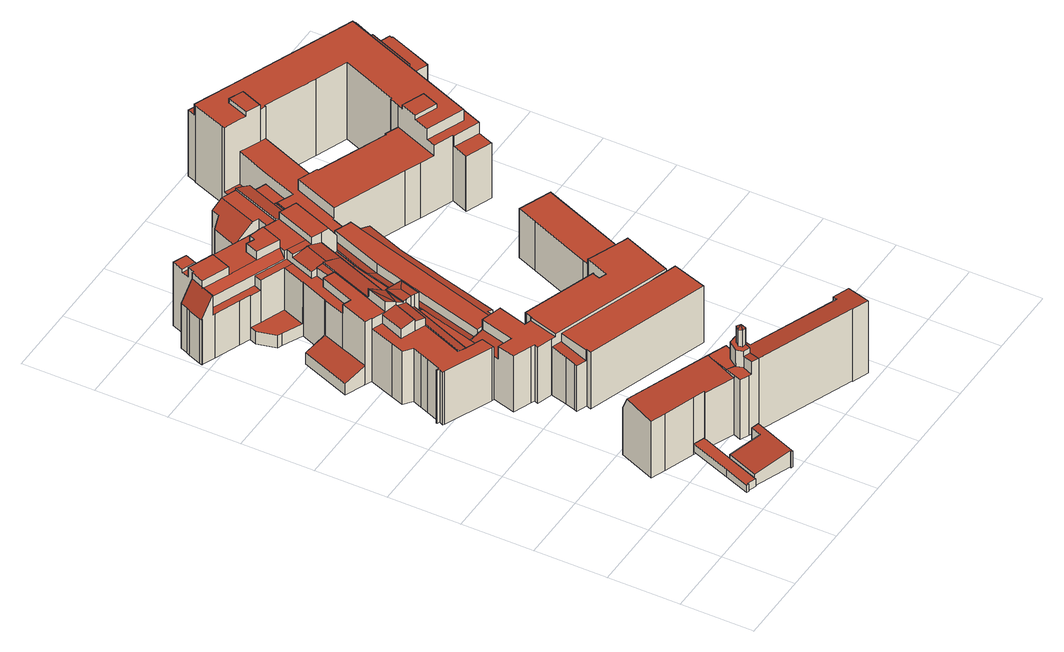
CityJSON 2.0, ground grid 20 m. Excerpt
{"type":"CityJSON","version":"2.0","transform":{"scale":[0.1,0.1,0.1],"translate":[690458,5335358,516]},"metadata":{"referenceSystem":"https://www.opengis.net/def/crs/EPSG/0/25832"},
"CityObjects":{
"building1":{"type":"Building","attributes":{"Gemeindeschluessel":"09162000","HoeheDach":"520.850","HoeheGrund":"518.583","Methode":"2000","NiedrigsteTraufeDesGebaeudes":"520.850","Geometrietyp2DReferenz":"3000","function":"31001_2000","roofType":"1000","measuredHeight":2.27},"geometry":[{"type":"MultiSurface","lod":"2","boundaries":[[[0,1,2,3]],[[4,5,6,7]],[[8,9,10,11]],[[10,12,2,1,6,5,13,14,15,11]],[[16,12,10,9]],[[3,2,12,16]],[[0,3,16,9,8,17,18,19,4,7]],[[8,11,15,17]],[[0,7,6,1]],[[4,19,13,5]],[[18,17,15,14]],[[18,14,13,19]]],"semantics":{"surfaces":[{"type":"WallSurface"},{"type":"RoofSurface"},{"type":"GroundSurface"}],"values":[0,0,0,1,0,0,2,0,0,0,0,0]}}]},
"building2":{"type":"Building","attributes":{"Gemeindeschluessel":"09162000","HoeheDach":"523.593","HoeheGrund":"518.477","Methode":"2000","NiedrigsteTraufeDesGebaeudes":"522.104","Geometrietyp2DReferenz":"3000","function":"31001_9998","roofType":"1000","measuredHeight":5.12,"storeysAboveGround":1},"geometry":[{"type":"MultiSurface","lod":"2","boundaries":[[[20,21,22,23]],[[24,25,26,27]],[[23,22,28,29]],[[24,27,30,31]],[[30,27,26,32,33,28,22,21,34]],[[35,33,32,36]],[[25,24,31,37,20,23,29,35,36]],[[37,31,30,34]],[[37,34,21,20]],[[25,36,32,26]],[[35,29,28,33]]],"semantics":{"surfaces":[{"type":"WallSurface"},{"type":"RoofSurface"},{"type":"GroundSurface"}],"values":[0,0,0,0,1,0,2,0,0,0,0]}}]},
"building3":{"type":"Building","attributes":{"Gemeindeschluessel":"09162000","HoeheDach":"547.300","HoeheGrund":"517.671","Methode":"2000","NiedrigsteTraufeDesGebaeudes":"532.264","Geometrietyp2DReferenz":"3000","function":"31001_9998","roofType":"3100","measuredHeight":29.63,"storeysAboveGround":4},"geometry":[{"type":"MultiSurface","lod":"2","boundaries":[[[38,39,40]],[[41,42,43,44]],[[45,46,47,48]],[[49,50,51,52]],[[53,54,55,56]],[[57,58,59,60]],[[48,47,61,62]],[[63,40,64,65]],[[66,67,68,69,61,47,46,70,71]],[[66,71,72,73,74]],[[75,43,39]],[[76,77,49,52,78,79,45,48,62,80,81,57,60]],[[52,51,72,78]],[[79,78,72,71,70]],[[82,38,40,63]],[[83,67,66]],[[81,80,69,68,84]],[[85,56,55,86]],[[74,73,87,88]],[[62,61,69,80]],[[89,90,91,92,82,63,65,41,44,93,94]],[[54,91,90,55]],[[49,77,53,56,85,50]],[[81,84,58,57]],[[95,94,93,96]],[[39,64,40]],[[43,42,39]],[[97,98,67,83]],[[76,60,59,98,97,99]],[[50,85,86,100,87,73,72,51]],[[89,94,95,88,87,100]],[[88,95,96,99,97,83,66,74]],[[65,64,42,41]],[[67,98,59,58,84,68]],[[101,75,39,38]],[[79,70,46,45]],[[77,76,99,96,93,44,43,75,101,92,91,54,53]],[[39,42,64]],[[86,55,90,89,100]],[[92,101,38,82]]],"semantics":{"surfaces":[{"type":"RoofSurface"},{"type":"WallSurface"},{"type":"GroundSurface"}],"values":[0,1,1,1,0,1,1,1,0,1,0,2,1,1,1,1,1,1,1,1,0,1,1,1,1,0,0,1,1,0,1,0,1,0,0,1,1,0,1,1]}}]},
"building4":{"type":"Building","attributes":{"Gemeindeschluessel":"09162000","HoeheDach":"539.424","HoeheGrund":"516.580","Methode":"2000","NiedrigsteTraufeDesGebaeudes":"519.980","Geometrietyp2DReferenz":"3000","function":"31001_9998","roofType":"1000","measuredHeight":22.84,"storeysAboveGround":6},"geometry":[{"type":"MultiSurface","lod":"2","boundaries":[[[102,103,104,105]],[[106,107,108,109]],[[110,111,112,113]],[[114,115,116,117]],[[118,119,120,121,122,123]],[[124,125,126,127,128,129,130,131]],[[132,133,134,135]],[[136,137,138,139]],[[140,141,142,143]],[[144,145,146,147]],[[148,149,150,151,152,153,154,155]],[[156,157,158,159,152,151]],[[160,161,162,163,164]],[[165,166,167,168]],[[169,107,106,170,171,137,136,172,173]],[[174,157,156,175,176,177,178,179,180,181,182,183,140,143,184,185,144,147,186,187,102,105,188,189,190,165,168,191,192,193,132,135,194,195,196,197,198,199,200,201,202,203,204,205,206,207,208,209,210,169,173,211]],[[212,213,214]],[[215,216,217,218,219,220]],[[221,222,223,224]],[[207,219,218,208]],[[225,226,227,228,229,230,213,212,231,232,233,234,235,236,146,145,237,238,142,141,239,240]],[[241,242,243,244]],[[164,163,245,246]],[[247,248,249,250,251]],[[135,134,252,194]],[[251,250,253,254]],[[255,256,257,131,130]],[[258,259,260]],[[261,262,263,264]],[[265,153,152,159]],[[266,267,268,269,270,271]],[[272,273,274,275,276,277,236,235]],[[278,279,280,281]],[[282,283,284,285]],[[286,287,288,289]],[[254,253,290,291]],[[120,292,251,254,291,160,164,246,293,294,295,121]],[[233,242,296,297,234]],[[118,298,299,300,301,119]],[[232,302,243,242,233]],[[191,303,304,192]],[[174,211,305,306,307,308,309,310]],[[311,110,113,312,216,215]],[[171,313,314,315,316,138,137]],[[317,318,319,320]],[[274,321,322]],[[323,324,325,326,315,314]],[[156,151,150,175]],[[327,328,329]],[[185,237,145,144]],[[231,330,302,232]],[[190,189,331,279,278,332]],[[154,221,214,155]],[[179,227,226,180]],[[333,334,329,321]],[[192,304,335,193]],[[196,336,337,197]],[[206,220,219,207]],[[124,131,321,329,328,338]],[[338,265,159,158,310,309,125,124]],[[187,186,339,340,341,342]],[[202,201,343,344,295,294]],[[257,322,321,131]],[[132,193,335,268,267,133]],[[128,258,260,345,129]],[[115,346,347,348]],[[270,349,247,251,292,271]],[[173,172,305,211]],[[224,223,350,244,351]],[[120,119,301,292]],[[201,200,352,283,282,343]],[[269,268,335,304,303,116,115,348]],[[183,239,141,140]],[[171,170,353,313]],[[184,238,237,185]],[[342,341,354,355,104,103]],[[155,214,213,230,148]],[[178,228,227,179]],[[180,226,225,181]],[[241,244,350,334,333,274,273]],[[320,356,357,358,317]],[[249,162,161,290,253,250]],[[359,360,361,112,111,245,163,248,362]],[[241,273,296,242]],[[260,259,363,288,287,357,364,255,345]],[[349,362,248,247]],[[188,105,104,355,365,366]],[[127,126,308,307]],[[341,340,262,261,354]],[[127,307,306,139,367,128]],[[347,346,280,368,369]],[[370,316,315,361,360,371]],[[259,372,363]],[[306,305,172,136,139]],[[272,297,296,273]],[[361,315,326,112]],[[323,314,313,353,109,108]],[[174,310,158,157]],[[109,353,170,106]],[[199,373,352,200]],[[333,321,274]],[[191,168,167,117,116,303]],[[177,229,228,178]],[[338,328,374,153,265]],[[287,358,357]],[[169,210,324,323,108,107]],[[113,112,326,325,312]],[[190,332,166,165]],[[281,280,346,115,114]],[[206,205,311,215,220]],[[126,125,309,308]],[[375,376,318,317,377]],[[222,374,328,327,223]],[[212,214,221,224,351,302,330]],[[166,332,278,281,114,117,167]],[[143,142,238,184]],[[276,319,318,376,263,262,340,339,277]],[[208,218,217,209]],[[212,330,231]],[[264,375,377,286,289,368,280,279,331,366,365,261]],[[234,297,272,235]],[[187,342,103,102]],[[300,299,378,266]],[[205,204,111,110,311]],[[204,203,293,246,245,111]],[[291,290,161,160]],[[177,176,149,148,230,229]],[[270,269,348,347,369,359,362,349]],[[350,223,327,329,334]],[[188,366,331,189]],[[195,379,336,196]],[[122,344,343,282,285,123]],[[181,225,240,182]],[[364,256,255]],[[182,240,239,183]],[[128,367,370,371,258]],[[264,263,376,375]],[[292,301,300,266,271]],[[274,322,275]],[[202,294,293,203]],[[266,378,337,336,379,252,134,133,267]],[[175,150,149,176]],[[122,121,295,344]],[[163,162,249,248]],[[283,352,373,284]],[[288,363,372,359,369,368,289]],[[354,261,365,355]],[[198,197,337,378,299,298]],[[153,374,222,221,154]],[[356,364,357]],[[199,198,298,118,123,285,284,373]],[[351,244,243,302]],[[258,371,360,359,372,259]],[[210,209,217,216,312,325,324]],[[377,317,358,287,286]],[[255,130,129,345]],[[194,252,379,195]],[[257,256,364,356,320,319,276,275,322]],[[316,370,367,139,138]],[[186,147,146,236,277,339]]],"semantics":{"surfaces":[{"type":"WallSurface"},{"type":"RoofSurface"},{"type":"GroundSurface"}],"values":[0,1,0,0,0,0,0,1,0,0,1,0,0,0,0,2,0,1,0,0,1,1,0,0,0,0,1,0,0,0,0,0,0,0,0,0,1,0,1,0,0,0,1,0,0,1,1,0,1,0,0,0,0,0,0,0,0,0,0,1,0,0,0,0,1,0,1,0,0,0,0,1,0,1,0,1,0,0,0,0,1,1,1,0,1,0,0,1,0,0,1,0,0,1,1,0,0,0,0,0,1,0,0,0,0,0,0,0,0,0,0,0,1,1,1,0,1,0,0,1,0,0,0,0,0,0,0,0,1,0,0,1,0,0,0,0,0,0,1,0,1,0,0,0,1,0,0,0,0,0,0,0,1,0,0,0,0,0,1,0]}}]},
"building5":{"type":"Building","attributes":{"Gemeindeschluessel":"09162000","HoeheDach":"540.132","HoeheGrund":"517.650","Methode":"1000","NiedrigsteTraufeDesGebaeudes":"523.261","Geometrietyp2DReferenz":"3000","function":"31001_9998","roofType":"1000","measuredHeight":22.48,"storeysAboveGround":5},"geometry":[{"type":"MultiSurface","lod":"2","boundaries":[[[380,381,382,383,384,385,386,387,388,389,390,391,53]],[[392,385,384,393]],[[53,391,390,394,395,396]],[[397,398,381,380,53,396]],[[399,400,401,398,397,396,395,394,402,403,404,405,406,407,408]],[[402,389,388,403]],[[400,383,382,401]],[[400,399,408,409,393,384,383]],[[393,409,410,392]],[[389,402,394,390]],[[386,385,392,410,407,406,405]],[[387,386,405,404,403,388]],[[407,410,409,408]],[[401,382,381,398]]],"semantics":{"surfaces":[{"type":"RoofSurface"},{"type":"WallSurface"},{"type":"GroundSurface"}],"values":[0,1,1,1,2,1,1,1,0,1,1,1,1,1]}}]},
"building6":{"type":"Building","attributes":{"Gemeindeschluessel":"09162000","HoeheDach":"534.366","HoeheGrund":"516.750","Methode":"2000","NiedrigsteTraufeDesGebaeudes":"530.980","Geometrietyp2DReferenz":"3000","function":"31001_9998","roofType":"1000","measuredHeight":17.62,"storeysAboveGround":5},"geometry":[{"type":"MultiSurface","lod":"2","boundaries":[[[411,412,413,414,415,416,417]],[[418,419,420,421]],[[421,420,422,423,424,425]],[[426,427,419,418]],[[416,415,428,429]],[[414,422,420,419,427,428,415]],[[421,425,430,431,411,417,416,429,426,418]],[[429,428,427,426]],[[423,422,414,413]],[[430,432,433,431]],[[423,413,412,433,432,424]],[[425,424,432,430]],[[431,433,412,411]]],"semantics":{"surfaces":[{"type":"WallSurface"},{"type":"RoofSurface"},{"type":"GroundSurface"}],"values":[0,0,0,0,0,1,2,0,0,0,1,0,0]}}]},
"building7":{"type":"Building","attributes":{"Gemeindeschluessel":"09162000","HoeheDach":"535.230","HoeheGrund":"516.780","Methode":"2000","NiedrigsteTraufeDesGebaeudes":"519.946","Geometrietyp2DReferenz":"3000","function":"31001_3020","roofType":"1000","measuredHeight":18.45,"storeysAboveGround":5},"geometry":[{"type":"MultiSurface","lod":"2","boundaries":[[[434,435,436,437]],[[438,439,440,441,442,443,436,435,444,445,446,447,448]],[[449,450,451,452]],[[453,451,450,454,455,456,457,458,459,460,461,462]],[[463,440,439,464]],[[465,466,467,468]],[[469,455,454,470]],[[471,472,473,474]],[[475,476,472,471]],[[477,478,479,480]],[[481,482,483,416]],[[484,460,459,485]],[[447,486,487,448]],[[411,488,489,434,437,477,480,490,463,464,491,492,493,494,484,485,495,496,497,469,470,449,452,498,465,468,475,471,474,481,416,417]],[[492,499,500,493]],[[496,457,456,497]],[[494,493,500,501,462,461]],[[438,491,464,439]],[[498,502,466,465]],[[411,417,416,483,486,447,446]],[[470,454,450,449]],[[489,444,435,434]],[[462,501,503,453]],[[494,461,460,484]],[[498,452,451,453,503,502]],[[495,458,457,496]],[[474,473,482,481]],[[440,463,490,504,505,441]],[[480,479,504,490]],[[483,482,473,472,476,467,466,502,503,501,500,499,487,486]],[[488,445,444,489]],[[506,505,504,479,478,507]],[[468,467,476,475]],[[507,443,442,506]],[[506,442,441,505]],[[411,446,445,488]],[[477,437,436,443,507,478]],[[497,456,455,469]],[[485,459,458,495]],[[492,491,438,448,487,499]]],"semantics":{"surfaces":[{"type":"WallSurface"},{"type":"RoofSurface"},{"type":"GroundSurface"}],"values":[0,1,0,1,0,0,0,0,0,0,0,0,0,2,0,0,0,0,0,0,0,0,0,0,0,0,0,0,0,1,0,1,0,0,0,0,0,0,0,0]}}]},
"building8":{"type":"Building","attributes":{"Gemeindeschluessel":"09162000","HoeheDach":"532.250","HoeheGrund":"516.770","Methode":"2000","NiedrigsteTraufeDesGebaeudes":"529.150","Geometrietyp2DReferenz":"3000","function":"31001_1000","roofType":"1000","measuredHeight":15.48,"storeysAboveGround":5},"geometry":[{"type":"MultiSurface","lod":"2","boundaries":[[[508,509,510,511,512,513]],[[490,150,151,514]],[[515,516,517,518,519,520,521,522,523]],[[524,520,519,525]],[[526,527,528,529,151,150]],[[530,523,522,531]],[[514,151,529,532]],[[533,534,510,509]],[[535,521,520,524]],[[536,537,534,533]],[[515,538,539,516]],[[527,511,510,534,537,528]],[[525,519,518,463]],[[508,513,540,541]],[[527,542,512,511]],[[540,513,512,542,543,517,516]],[[530,531,535,524,525,463,490,514,532,536,533,509,508,541,539,538]],[[523,530,538,515]],[[531,522,521,535]],[[526,543,542,527]],[[490,463,518,517,543,526,150]],[[536,532,529,528,537]],[[539,541,540,516]]],"semantics":{"surfaces":[{"type":"WallSurface"},{"type":"RoofSurface"},{"type":"GroundSurface"}],"values":[0,0,1,0,1,0,0,0,0,0,0,1,0,0,0,1,2,0,0,0,0,0,0]}}]},
"building9":{"type":"Building","attributes":{"Gemeindeschluessel":"09162000","HoeheDach":"532.304","HoeheGrund":"517.040","Methode":"1000","NiedrigsteTraufeDesGebaeudes":"532.304","Geometrietyp2DReferenz":"3000","function":"31001_1000","roofType":"1000","measuredHeight":15.26,"storeysAboveGround":5},"geometry":[{"type":"MultiSurface","lod":"2","boundaries":[[[544,545,546,547]],[[548,549,550,551]],[[552,548,551,553,544,547,554]],[[552,555,549,548]],[[553,556,545,544]],[[554,557,555,552]],[[551,550,556,553]],[[557,546,545,556,550,549,555]],[[547,546,557,554]]],"semantics":{"surfaces":[{"type":"WallSurface"},{"type":"GroundSurface"},{"type":"RoofSurface"}],"values":[0,0,1,0,0,0,0,2,0]}}]},
"building10":{"type":"Building","attributes":{"Gemeindeschluessel":"09162000","HoeheDach":"541.800","HoeheGrund":"516.592","Methode":"2000","NiedrigsteTraufeDesGebaeudes":"520.011","Geometrietyp2DReferenz":"3000","function":"31001_9998","roofType":"1000","measuredHeight":25.21,"storeysAboveGround":5},"geometry":[{"type":"MultiSurface","lod":"2","boundaries":[[[558,559,560,561]],[[558,561,562,563,564,565,566,567,568,569,570,571,572,573,574,575,576,577,578,579,173,580,581,169,582,583,584,585,586,587,588,589,590,591,592,593,594,595,596,597],[598,599,600,601,602,603,604,605,606,607,608,609,610]],[[564,611,612,565]],[[579,613,510,173]],[[614,615,616,617]],[[618,619,620,621,622,623,624,625,626,627,628,629,630]],[[563,562,631,632,633,611,564]],[[609,634,635,610]],[[636,637,638,639,640,641]],[[602,642,643,603]],[[585,644,645,586]],[[646,647,648,649,583,582,169]],[[650,651,626,652]],[[604,653,654,605]],[[655,656,657,658]],[[659,660,661,662,663,664,665]],[[664,663,666,667,572,571,570]],[[668,669,630,629,628,627,626,651,654,653,643,642,670,657,656]],[[671,672,673,674]],[[675,676,677,678,679,680,681]],[[610,635,682,598]],[[638,637,683,684]],[[648,647,675,681]],[[684,683,620,619]],[[674,673,622,621]],[[616,615,685,686]],[[631,560,559,687,688,689,690,632]],[[673,672,623,622]],[[652,626,625,691,692]],[[561,560,631,562]],[[573,572,667,618,630,669,574]],[[649,693,694,644,585,584,583]],[[695,696,697,614,617,698,699,682,635,634,691,625,624,671,674,621,620,683,637,636,641,645,644,694]],[[652,692,700,650]],[[589,701,702,590]],[[569,665,664,570]],[[654,651,650,700,607,606,605]],[[703,690,689,595,594,593,704]],[[639,638,684,619,618,667,666,705,706,612,611,633,703,704,707,708,702,701,709,640]],[[576,575,668,656,655,710,577]],[[574,669,668,575]],[[711,712,677,676]],[[592,707,704,593]],[[624,623,672,671]],[[598,682,699,599]],[[697,685,615,614]],[[662,661,706,705,666,663]],[[579,578,577,710,713,613]],[[690,703,633,632]],[[680,679,714,715,617,616,686,696,695,694,693]],[[595,689,688,596]],[[658,657,670,716]],[[634,609,608,607,700,692,691]],[[613,713,710,655,658,716,717,715,714,679,678,677,712,718,510]],[[708,707,592,591,590,702]],[[645,641,640,709,588,587,586]],[[510,718,712,711,646,169,581,580,173]],[[676,675,647,646,711]],[[717,698,617,715]],[[568,659,665,569]],[[602,601,600,599,699,698,717,716,670,642]],[[603,643,653,604]],[[596,688,687,597]],[[681,680,693,649,648]],[[588,709,701,589]],[[567,660,659,568]],[[661,660,567,566,565,612,706]],[[597,687,559,558]],[[696,686,685,697]]],"semantics":{"surfaces":[{"type":"WallSurface"},{"type":"GroundSurface"},{"type":"RoofSurface"}],"values":[0,1,0,0,0,0,0,0,0,0,0,0,0,0,0,2,0,2,0,0,0,0,0,0,0,2,2,2,0,0,0,0,2,2,0,0,0,0,2,0,0,0,0,0,0,0,0,0,0,0,0,0,0,2,0,0,0,2,0,0,0,0,0,2,0,0,0,0,0]}}]}
},
"vertices":[
[281,136,26],[281,136,49],[247,49,49],[247,49,26],[316,226,26],[316,226,49],[315,222,49],[315,222,26],[221,51,26],[222,54,26],[222,54,49],[221,51,49],[245,45,49],[285,237,49],[242,123,49],[215,53,49],[245,45,26],[215,53,26],[242,123,26],[285,237,26],
[247,49,25],[247,49,61],[281,136,61],[281,136,25],[351,4,25],[352,7,25],[352,7,76],[351,4,76],[368,102,73],[368,102,25],[347,6,75],[347,6,25],[398,124,76],[379,132,73],[349,9,75],[379,132,25],[398,124,25],[349,9,25],
[444,193,304],[452,203,313],[441,203,304],[458,211,253],[458,211,304],[462,207,304],[462,207,253],[316,226,17],[316,226,194],[285,237,194],[285,237,17],[410,157,17],[410,157,202],[387,167,202],[387,167,17],[438,146,241],[449,176,237],[431,183,237],[418,154,241],[238,370,17],[238,370,163],[488,275,163],[488,275,17],[200,267,193],[200,267,17],[441,203,253],[451,214,304],[451,214,253],[426,271,201],[429,279,202],[195,368,202],[160,282,193],[315,222,193],[395,189,193],[395,189,202],[405,216,202],[405,216,201],[456,193,304],[472,234,17],[438,146,17],[395,189,17],[315,222,17],[160,282,17],[202,384,17],[444,193,253],[429,279,201],[202,384,163],[418,154,202],[431,183,202],[426,203,202],[426,203,201],[426,202,253],[431,183,253],[449,176,253],[456,192,253],[469,227,253],[445,228,253],[445,228,201],[469,227,201],[482,259,201],[482,259,202],[472,234,201],[426,202,202],[456,192,304],
[79,1072,6],[79,1072,40],[132,1211,40],[132,1211,6],[475,1485,122],[490,1521,122],[446,1540,122],[430,1500,122],[330,1426,200],[330,1426,203],[354,1417,203],[354,1417,200],[173,1357,44],[173,1357,143],[145,1368,143],[145,1368,44],[79,1502,224],[150,1474,224],[150,1474,200],[116,1488,200],[116,1488,194],[79,1502,194],[261,1065,142],[321,1222,142],[321,1222,141],[346,1288,141],[346,1288,194],[321,1222,194],[321,1222,193],[261,1065,193],[9,1423,6],[9,1423,149],[7,1423,145],[7,1423,6],[422,1352,184],[435,1385,183],[411,1394,225],[368,1280,225],[103,831,6],[103,831,171],[119,870,171],[119,870,6],[115,937,6],[115,937,171],[127,971,171],[127,971,6],[247,793,145],[254,818,145],[258,833,145],[287,938,145],[301,987,145],[290,991,145],[277,996,145],[203,811,145],[287,938,6],[313,1030,6],[313,1030,142],[301,987,142],[251,1431,200],[251,1431,226],[295,1419,226],[295,1419,203],[295,1419,200],[151,1297,6],[151,1297,44],[138,1350,44],[138,1350,6],[490,1521,6],[475,1485,139],[435,1385,139],[406,1310,188],[406,1310,6],[359,1193,6],[258,833,6],[254,818,6],[237,756,6],[231,758,6],[100,814,6],[96,816,6],[102,828,6],[95,831,6],[96,834,6],[129,895,6],[138,919,6],[153,1042,6],[133,1050,6],[188,1188,6],[219,1266,6],[163,1292,6],[145,1369,6],[115,1381,6],[45,1408,6],[10,1431,6],[25,1468,6],[29,1477,6],[37,1497,6],[72,1483,6],[100,1554,6],[137,1539,6],[125,1507,6],[159,1493,6],[190,1481,6],[330,1426,6],[342,1457,6],[274,1484,6],[303,1555,6],[330,1560,6],[339,1583,6],[421,1551,6],[392,1277,6],[190,817,171],[203,811,171],[203,811,168],[325,1464,200],[366,1572,200],[339,1583,176],[330,1560,176],[303,1555,157],[274,1484,156],[277,996,168],[277,996,205],[267,999,206],[267,999,171],[102,828,171],[96,816,171],[100,814,171],[231,758,171],[237,756,171],[247,793,171],[180,822,171],[226,937,171],[195,948,171],[155,963,171],[182,1029,171],[152,1040,171],[138,919,171],[129,895,171],[96,834,171],[95,831,171],[222,1015,202],[195,948,202],[226,937,194],[253,1004,194],[302,1437,203],[302,1437,200],[273,1361,200],[273,1361,203],[273,1361,226],[209,1387,226],[209,1387,200],[10,1431,145],[222,1423,226],[222,1423,200],[278,1239,206],[273,1242,207],[213,1085,207],[315,1301,203],[296,1308,203],[306,1304,206],[164,1127,174],[164,1127,202],[188,1119,202],[188,1119,174],[290,991,142],[53,1448,205],[38,1411,205],[38,1411,143],[47,1432,143],[47,1432,177],[53,1448,200],[182,1029,199],[222,1015,207],[222,1015,214],[191,1026,234],[191,1026,202],[152,1040,202],[217,1267,44],[217,1267,174],[241,1330,174],[241,1330,44],[125,1508,194],[125,1508,204],[87,1522,204],[87,1522,194],[254,1249,174],[254,1249,198],[240,1255,194],[240,1255,174],[244,1414,226],[244,1414,200],[128,1418,200],[190,1481,200],[159,1493,200],[135,1503,200],[195,948,207],[155,963,199],[72,1483,224],[68,1484,224],[53,1448,224],[128,1418,224],[226,937,175],[145,1369,143],[115,1381,143],[392,1277,191],[390,1271,191],[390,1271,141],[364,1206,141],[364,1206,142],[359,1193,142],[342,1457,200],[407,1556,200],[393,1401,139],[393,1401,193],[362,1413,204],[362,1413,225],[241,1211,201],[241,1211,202],[258,1203,202],[258,1203,201],[261,1065,201],[213,1085,234],[446,1540,193],[421,1551,202],[407,1556,207],[354,1417,207],[277,1033,206],[308,1049,203],[261,1065,203],[180,822,175],[219,1266,174],[163,1292,44],[243,1007,201],[243,1007,203],[45,1408,143],[29,1477,145],[37,1497,145],[308,1049,142],[153,1042,202],[135,1050,202],[135,1050,65],[133,1050,64],[125,1507,194],[135,1503,194],[281,1238,206],[173,1357,174],[182,1378,174],[182,1378,143],[267,1344,177],[253,1004,204],[253,1004,175],[137,1539,204],[430,1500,139],[164,1127,64],[187,1189,64],[273,1242,201],[263,1246,201],[254,1249,201],[273,1342,203],[327,1320,203],[362,1413,203],[267,1344,203],[265,1321,194],[273,1242,204],[187,1189,174],[188,1188,174],[346,1288,225],[265,1321,174],[273,1342,174],[319,1299,225],[319,1299,203],[265,1321,203],[100,1554,204],[290,991,203],[227,1216,174],[227,1216,202],[241,1211,174],[68,1484,205],[25,1468,145],
[705,41,241],[705,40,241],[750,23,241],[758,44,238],[776,91,232],[731,108,232],[726,94,234],[726,95,234],[479,192,234],[484,206,232],[472,234,229],[464,214,232],[731,108,73],[776,91,73],[472,234,16],[464,214,16],[438,146,16],[705,41,16],[705,40,16],[776,91,16],[758,44,16],[750,23,16],[484,206,16],[479,192,16],[726,95,16],[726,94,16],[731,108,16],[738,124,16],[782,107,16],[782,107,73],[738,124,73],
[318,643,8],[318,643,159],[346,634,159],[346,634,184],[666,527,184],[666,527,8],[352,632,8],[319,538,8],[319,538,184],[324,551,184],[324,551,8],[322,551,184],[322,551,150],[294,561,150],[294,561,8],[663,423,8],[663,423,184],[694,518,184],[694,518,8],[297,570,8],[305,597,8],[297,570,151],[305,597,154],
[267,672,8],[267,672,183],[219,691,183],[219,691,8],[333,725,183],[356,806,183],[345,809,183],[299,822,183],[273,727,183],[232,741,183],[278,668,183],[275,657,183],[318,643,183],[329,639,183],[352,720,183],[567,685,8],[567,685,47],[571,684,47],[571,684,8],[567,671,49],[576,710,42],[480,743,42],[485,756,40],[478,758,39],[474,745,42],[378,777,42],[370,752,47],[366,753,47],[362,741,49],[345,809,8],[356,806,8],[559,650,8],[559,650,192],[580,642,192],[580,642,8],[480,743,8],[576,710,8],[616,703,8],[616,703,192],[705,668,192],[705,668,8],[606,707,8],[606,707,192],[237,756,8],[237,756,143],[254,818,143],[254,818,8],[720,662,8],[720,662,192],[666,527,192],[370,752,8],[378,777,8],[329,639,192],[352,720,192],[275,657,8],[278,668,8],[258,833,8],[333,725,8],[354,719,8],[360,736,8],[366,753,8],[474,745,8],[478,758,8],[485,756,8],[565,667,8],[354,719,192],[360,736,192],[362,741,192],[565,667,192],[567,671,192],[258,833,143],[299,822,152],[273,727,152],[232,741,143],
[466,1287,8],[406,1310,8],[406,1310,145],[432,1300,131],[432,1300,162],[466,1287,162],[287,938,8],[495,1240,155],[469,1251,162],[337,812,162],[345,809,160],[354,838,160],[369,834,156],[418,1011,157],[421,1020,157],[451,1129,158],[369,834,8],[354,838,8],[284,826,131],[376,1154,132],[351,1164,145],[313,1030,145],[451,1129,8],[421,1020,8],[313,1030,8],[392,1277,8],[392,1277,146],[418,1011,8],[359,1193,8],[359,1193,146],[495,1240,8],[469,1251,8],[478,1282,162],[478,1282,8],[376,1154,162],[284,826,162],
[806,922,10],[806,922,163],[717,698,163],[717,698,10],[628,733,10],[628,733,163],[695,901,163],[695,901,10],[616,703,10],[717,957,10],[705,668,10],[616,703,163],[717,957,163],[705,668,163],
[1055,1398,6],[1055,1398,178],[1052,1399,178],[1052,1399,6],[1051,1397,6],[1002,1417,6],[997,1419,6],[898,1170,6],[896,1167,6],[880,1127,6],[879,1124,6],[807,1152,6],[808,1155,6],[824,1195,6],[825,1199,6],[771,1220,6],[733,1235,6],[688,1253,6],[487,1333,6],[484,1334,6],[483,1331,6],[466,1287,6],[423,1354,6],[473,1480,6],[511,1574,6],[516,1586,6],[547,1667,6],[549,1674,6],[584,1765,6],[587,1772,6],[596,1793,6],[860,1688,6],[948,1653,6],[1047,1614,6],[1072,1604,6],[1049,1549,6],[1053,1547,6],[1102,1528,6],[1100,1521,6],[1103,1520,6],[811,1565,6],[665,1623,6],[664,1620,6],[591,1438,6],[590,1435,6],[737,1376,6],[782,1358,6],[784,1358,6],[785,1361,6],[797,1389,6],[834,1374,6],[837,1373,6],[899,1530,6],[997,1419,211],[898,1170,211],[466,1287,145],[672,1686,245],[672,1686,258],[648,1626,258],[648,1626,245],[771,1220,211],[781,1244,211],[781,1244,245],[797,1286,245],[797,1286,257],[816,1332,257],[816,1332,245],[821,1346,245],[821,1346,178],[816,1332,178],[797,1286,178],[781,1244,178],[771,1220,178],[1051,1397,178],[1002,1417,178],[1002,1417,211],[837,1373,245],[899,1530,245],[690,1731,245],[1038,1593,245],[1038,1593,211],[690,1731,211],[587,1772,211],[587,1772,245],[590,1435,178],[737,1376,178],[549,1674,245],[584,1765,245],[490,1521,110],[511,1574,110],[511,1574,44],[516,1586,44],[785,1361,40],[785,1361,178],[821,1346,40],[782,1358,178],[784,1358,178],[487,1333,145],[487,1333,178],[537,1459,178],[537,1459,145],[879,1124,178],[880,1127,178],[896,1167,178],[874,1176,178],[824,1195,178],[808,1155,178],[807,1152,178],[824,1195,211],[825,1199,211],[688,1253,178],[733,1235,178],[591,1438,178],[877,1308,245],[877,1308,257],[859,1262,257],[859,1262,245],[554,1557,110],[517,1462,110],[517,1462,145],[554,1557,145],[591,1649,145],[591,1649,44],[554,1557,44],[811,1565,245],[885,1203,245],[885,1203,211],[632,1702,258],[609,1642,258],[1103,1520,178],[1100,1521,178],[1102,1528,178],[1053,1547,178],[834,1374,245],[834,1374,40],[547,1667,44],[547,1667,245],[591,1649,245],[609,1642,245],[632,1702,245],[664,1620,245],[665,1623,245],[797,1389,40],[860,1688,211],[948,1653,211],[1053,1547,211],[1049,1549,211],[874,1176,211],[896,1167,211],[1072,1604,211],[1047,1614,211],[596,1793,211],[484,1334,145],[473,1480,110],[473,1480,145],[483,1331,145],[609,1642,145],[648,1626,145],[591,1438,145],[664,1620,145],[423,1354,145]
]}
